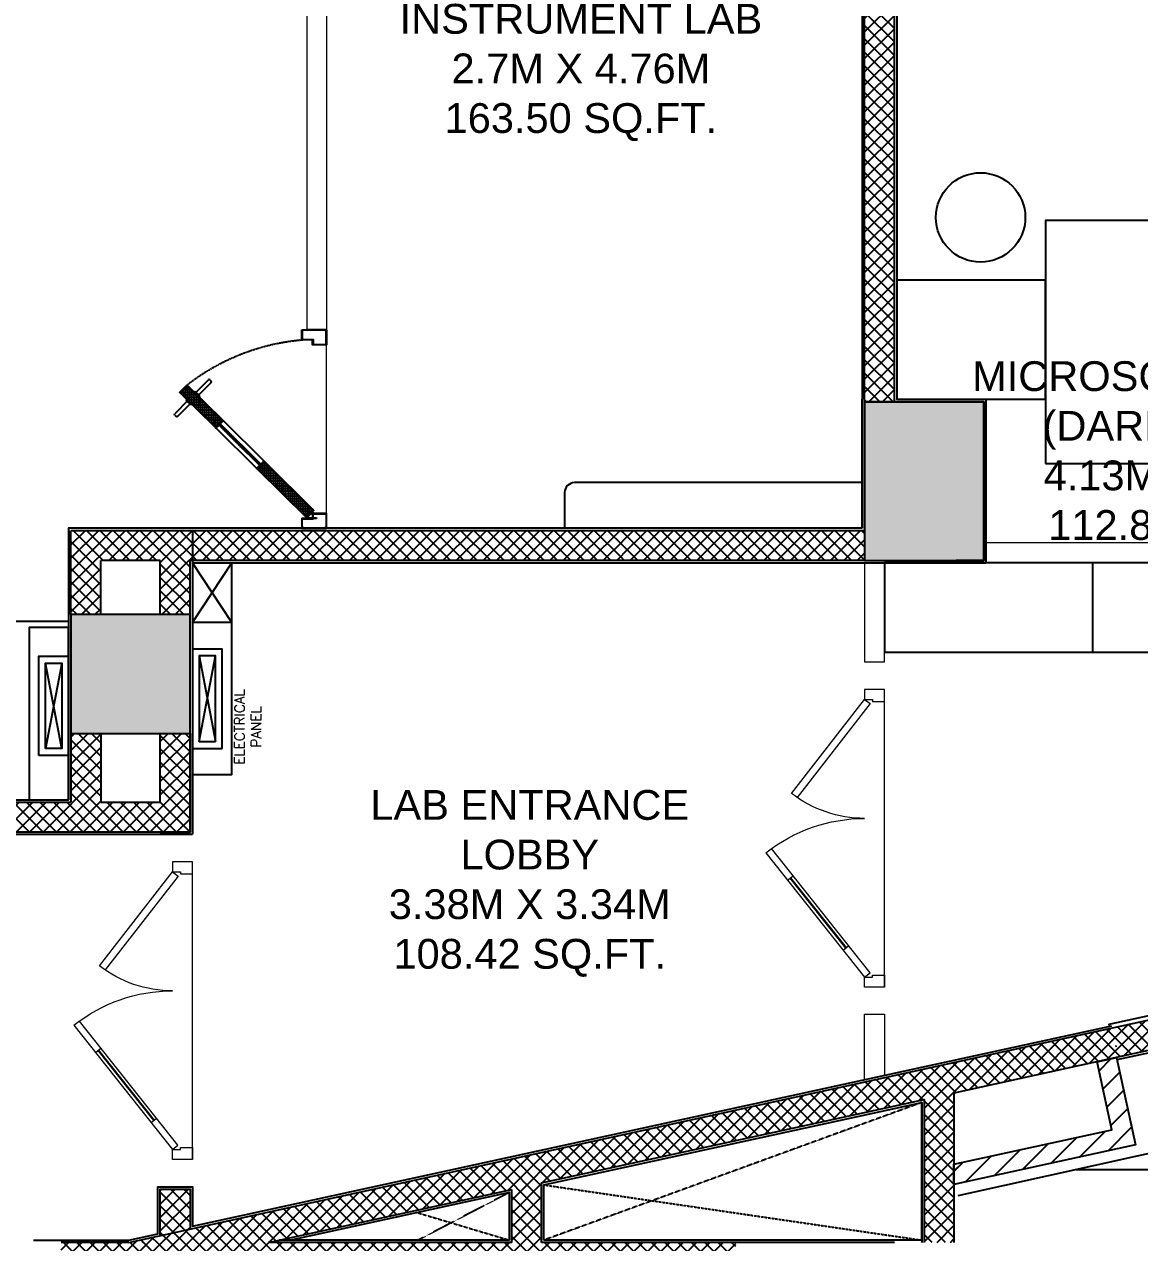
# Model space of a CAD drawing. Header units: millimetres. Extents: x -661525 to 498941, y 282148 to 1359693.
# Drawn here: x -237275 to -231654, y 607676 to 613815 of the extents above; entities that cross this region are included whole.
import ezdxf

# ---------------------------------------------------------------- set-up
doc = ezdxf.new("R2010")
doc.units = ezdxf.units.MM
doc.header["$LTSCALE"] = 2.5
doc.linetypes.add('HIDDEN', pattern=[0.375, 0.25, -0.125])
doc.layers.get('0').update_dxf_attribs({"linetype": 'CONTINUOUS'})
doc.layers.get('DEFPOINTS').update_dxf_attribs({"linetype": 'CONTINUOUS'})
for name, color, linetype in [('00', 5, 'CONTINUOUS'), ('A-ANNO-DIMS-100', 11, 'CONTINUOUS'), ('A-ANNO-TEXT', 7, 'CONTINUOUS'), ('A-COLS', 7, 'CONTINUOUS'), ('A-COLS-PATT', 252, 'CONTINUOUS'), ('A-DOOR-JAMB', 8, 'CONTINUOUS'), ('A-ELEV', 8, 'CONTINUOUS'), ('A-ELEV-MEDM', 34, 'CONTINUOUS'), ('A-ELEV-THIN', 8, 'CONTINUOUS'), ('A-FLOR-OPEN', 6, 'CONTINUOUS'), ('A-WALL', 8, 'CONTINUOUS'), ('A-WALL-1', 8, 'CONTINUOUS'), ('A-WALL-2', 8, 'CONTINUOUS'), ('A-WALL-PATT-125', 8, 'CONTINUOUS'), ('A-WALL-PATT-150', 8, 'CONTINUOUS'), ('A-WALL-PLAS', 8, 'CONTINUOUS'), ('DEMOLATION', 1, 'CONTINUOUS'), ('E-Panel', 5, 'CONTINUOUS'), ('I-ANNO-PATT-2.5', 5, 'CONTINUOUS'), ('I-FURN', 14, 'CONTINUOUS'), ('I-GLAZ', 9, 'CONTINUOUS')]:
    doc.layers.add(name, color=color, linetype=linetype)
doc.layers.add('DOORS', color=10, linetype='CONTINUOUS', lineweight=9)
doc.layers.add('partition', color=6, linetype='CONTINUOUS', lineweight=18)
doc.styles.add('ROMAND', font='ROMAND')
pattern_1 = [(45, (95585.91, -161090.75), (-33.6759605, 33.6759605), []), (135, (95585.91, -161090.75), (-33.6759605, -33.6759605), [])]

# ---------------------------------------------------------------- blocks, each defined once
blk = doc.blocks.new('900d')
at = {"layer": 'DOORS', "color": 8, "linetype": 'ByBlock'}
blk.add_line((-899.1, 0), (600.9, 0), dxfattribs=at)
at = {"layer": 'DOORS', "color": 84}
for p, q in [((-849.1, -100), (-827.4, -72.6)), ((-222.6, -597.5), (-849.1, -100)), ((-827.4, -72.6), (-201.4, -569.6)), ((529.4, -72.4), (56.4, -440.2)), ((77.2, -468.3), (550.9, -100)), ((550.9, -100), (529.4, -72.4)), ((-712.4, -208.6), (-690.6, -181.2)), ((-360, -488.4), (-338.2, -461))]:
    blk.add_line(p, q, dxfattribs=at)
at = {"layer": 'DOORS', "color": 4}
for p, q in [((-350.3, -476.3), (-702.7, -196.4)), ((-347.8, -473.1), (-700.3, -193.3))]:
    blk.add_line(p, q, dxfattribs=at)
at = {"layer": 'DOORS', "color": 84}
for points in [[(-839.1, 0), (-899.1, 0), (-899.1, -100), (-849.1, -100), (-849.1, -60), (-839.1, -60)], [(540.9, 0), (600.9, 0), (600.9, -100), (550.9, -100), (550.9, -60), (540.9, -60)]]:
    blk.add_lwpolyline(points, close=True, dxfattribs=at)
for centre, radius, start, end in [((-849.1, -100), 800, 321.54991, 0), ((550.9, -100), 600, 180, 217.87066)]:
    blk.add_arc(centre, radius, start, end, dxfattribs=at)
blk = doc.blocks.new('DOOR HANDLE IN PLAN')
at = {"color": 0, "ltscale": 25}
for p, q in [((62658.6, 114796), (62658.6, 114806)), ((62663.6, 114811), (62758.6, 114811)), ((62752.6, 114817), (62758.6, 114817)), ((62752.6, 114817), (62752.6, 114785)), ((62758.6, 114791), (62663.6, 114791)), ((62752.6, 114785), (62758.6, 114785))]:
    blk.add_line(p, q, dxfattribs=at)
for centre, start, end in [((62663.6, 114806), 90, 180), ((62663.6, 114796), 180, 270)]:
    blk.add_arc(centre, 5, start, end, dxfattribs=at)
blk = doc.blocks.new('door frame')
at = {"layer": 'A-DOOR-JAMB'}
blk.add_lwpolyline([(265482.3, 912565.9), (265492.3, 912565.9), (265492.3, 912563.9), (265484.3, 912563.9), (265484.3, 912517.9), (265539.3, 912517.9), (265539.3, 912492.9), (265605.3, 912492.9), (265605.3, 912563.9), (265597.3, 912563.9), (265597.3, 912565.9), (265607.3, 912565.9), (265607.3, 912490.9), (265537.3, 912490.9), (265537.3, 912515.9), (265482.3, 912515.9), (265482.3, 912565.9)], dxfattribs=at)
at = {"layer": 'DEFPOINTS'}
blk.add_lwpolyline([(265492.3, 912565.9), (265597.3, 912565.9)], dxfattribs=at)
blk = doc.blocks.new('1000')
at = {"layer": 'I-ANNO-PATT-2.5', "ltscale": 25}
h = blk.add_hatch(dxfattribs=at)
h.set_pattern_fill('ANSI33', color=256, scale=2.4, angle=224.6819, style=0)
h.set_pattern_definition([(89.6819001, (829792.488, 455483.73), (-12.69980348, 0.07050864), []), (89.6819001, (829798.874, 455490.044), (-12.69980348, 0.07050864), [6.34999961, -3.1749998])])
h.paths.add_polyline_path([(-330944.6, 670138), (-330980.2, 670173.2), (-330804.4, 670350.9), (-330768.9, 670315.8)])
h.paths.add_polyline_path([(-330768.9, 670315.8), (-330773.1, 670311.5), (-330808.6, 670346.7), (-330804.4, 670350.9)], flags=17)
at = {"layer": 'I-ANNO-PATT-2.5', "linetype": 'ByBlock'}
h = blk.add_hatch(dxfattribs=at)
h.set_pattern_fill('SACNCR', color=256, scale=1.2, angle=-45.3181, style=0)
h.set_pattern_definition([(179.68190014, (829792.4884, 455483.7295), (-0.0132203692, -2.381213153), []), (179.68190014, (829791.3044, 455484.9267), (-0.0132203692, -2.381213153), [0, -2.381249852])])
h.paths.add_polyline_path([(-330768.9, 670315.8), (-330773.1, 670311.5), (-330808.6, 670346.7), (-330804.4, 670350.9)])
h = blk.add_hatch(dxfattribs=at)
h.set_pattern_fill('SACNCR', color=256, scale=1.2, angle=-45.3181, style=0)
h.set_pattern_definition([(179.68190014, (829792.4896, 455483.7306), (-0.0132203692, -2.381213153), []), (179.68190014, (829791.3056, 455484.9278), (-0.0132203692, -2.381213153), [0, -2.381249852])])
h.paths.add_polyline_path([(-331189.7, 669958.4), (-331187.6, 669960.6), (-331189.7, 669962.7), (-331187.6, 669964.8), (-331172, 669949.3), (-331176.2, 669945.1)])
h.paths.add_polyline_path([(-331157, 669926.1), (-331154.9, 669928.2), (-331152.7, 669926.1), (-331150.6, 669928.2), (-331166.3, 669943.7), (-331170.5, 669939.4)])
h.paths.add_polyline_path([(-330978.8, 670171.8), (-330980.9, 670169.6), (-330983, 670171.7), (-330985.1, 670169.6), (-330969.5, 670154.1), (-330965.3, 670158.4)])
h.paths.add_polyline_path([(-330946.1, 670139.4), (-330948.2, 670137.3), (-330946, 670135.2), (-330948.1, 670133), (-330963.8, 670148.5), (-330959.6, 670152.8)])
at = {"layer": 'I-ANNO-PATT-2.5', "ltscale": 25}
h = blk.add_hatch(dxfattribs=at)
h.set_pattern_fill('ANSI35', color=252, scale=1.2, angle=179.6819, style=0)
h.set_pattern_definition([(44.68190014, (829792.4896, 455483.7306), (-4.465130013, 4.514987148), []), (44.68190014, (829796.9796, 455483.7057), (-4.465130013, 4.514987148), [7.937499506, -1.5874999, 0, -1.5874999])])
h.paths.add_polyline_path([(-331060.2, 670062.3), (-330966.3, 670157.3), (-330964.2, 670157.3), (-330960.6, 670153.8), (-330960.6, 670151.7), (-331169.4, 669940.5), (-331171.6, 669940.5), (-331175.1, 669944), (-331175.1, 669946.1)])
h = blk.add_hatch(dxfattribs=at)
h.set_pattern_fill('ANSI33', color=256, scale=2.4, angle=224.6819, style=0)
h.set_pattern_definition([(89.6819001, (829933.106, 455625.952), (-12.69980348, 0.07050864), []), (89.6819001, (829939.492, 455632.267), (-12.69980348, 0.07050864), [6.34999961, -3.1749998])])
h.paths.add_polyline_path([(-331399.9, 669677.6), (-331395.7, 669681.8), (-331431.2, 669717), (-331435.4, 669712.7)], flags=17)
h.paths.add_polyline_path([(-331435.4, 669712.7), (-331191.1, 669959.8), (-331155.6, 669924.7), (-331399.9, 669677.6)])
at = {"layer": 'I-ANNO-PATT-2.5', "linetype": 'ByBlock'}
h = blk.add_hatch(dxfattribs=at)
h.set_pattern_fill('SACNCR', color=256, scale=1.2, angle=-45.3181, style=0)
h.set_pattern_definition([(179.68190014, (829764.3618, 455448.177), (-0.0132203692, -2.381213153), []), (179.68190014, (829763.1779, 455449.3743), (-0.0132203692, -2.381213153), [0, -2.381249852])])
h.paths.add_polyline_path([(-331399.9, 669677.6), (-331395.7, 669681.8), (-331431.2, 669717), (-331435.4, 669712.7)])
at = {"layer": '00', "linetype": 'HIDDEN', "ltscale": 5}
blk.add_arc((-331640.4, 669639.9), 1103.1, 3.77074, 37.74186, dxfattribs=at)
at = {"layer": 'A-ELEV'}
for points in [[(-331191.8, 669960.5), (-330980.9, 670173.9)], [(-330943.9, 670137.3), (-331154.8, 669924)]]:
    blk.add_lwpolyline(points, dxfattribs=at)
at = {"layer": 'A-ELEV-MEDM'}
for points in [[(-330980.2, 670173.2), (-330980.9, 670173.9), (-330805.1, 670351.6), (-330804.4, 670350.9)], [(-330768.9, 670315.8), (-330773.1, 670311.5), (-330808.6, 670346.7), (-330804.4, 670350.9), (-330768.9, 670315.8)], [(-330768.9, 670315.8), (-330768.1, 670315.1), (-330943.9, 670137.3), (-330944.6, 670138)], [(-330978.8, 670171.8), (-330978.8, 670171.8), (-330980.9, 670169.6), (-330983, 670171.7), (-330985.1, 670169.6), (-330969.5, 670154.1), (-330965.3, 670158.4), (-330978.8, 670171.8)], [(-330946.1, 670139.4), (-330946.1, 670139.4), (-330948.2, 670137.3), (-330946, 670135.2), (-330948.1, 670133), (-330963.8, 670148.5), (-330959.6, 670152.8), (-330946.1, 670139.4)], [(-331435.4, 669712.7), (-331436.1, 669713.4), (-331191.8, 669960.5), (-331191.1, 669959.8)], [(-331435.4, 669712.7), (-331191.1, 669959.8), (-331155.6, 669924.7), (-331399.9, 669677.6), (-331435.4, 669712.7)], [(-331189.7, 669958.4), (-331189.7, 669958.4), (-331187.6, 669960.6), (-331189.7, 669962.7), (-331187.6, 669964.8), (-331172, 669949.3), (-331176.2, 669945.1), (-331189.7, 669958.4)], [(-331155.6, 669924.7), (-331154.8, 669924), (-331399.2, 669676.9), (-331399.9, 669677.6)], [(-331157, 669926.1), (-331157, 669926.1), (-331154.9, 669928.2), (-331152.7, 669926.1), (-331150.6, 669928.2), (-331166.3, 669943.7), (-331170.5, 669939.4), (-331157, 669926.1)], [(-331399.9, 669677.6), (-331395.7, 669681.8), (-331431.2, 669717), (-331435.4, 669712.7), (-331399.9, 669677.6)]]:
    blk.add_lwpolyline(points, dxfattribs=at)
blk.add_lwpolyline([(-330944.6, 670138), (-330980.2, 670173.2), (-330804.4, 670350.9), (-330768.9, 670315.8), (-330944.6, 670138)], close=True, dxfattribs=at)
at = {"layer": 'A-ELEV-THIN'}
for p, q in [((-331439.7, 669663.4), (-331439.7, 669712.4)), ((-331436.1, 669713.4), (-331437.7, 669714.4)), ((-331406.4, 669680.5), (-331437.2, 669711)), ((-331437.2, 669711), (-331437.2, 669663.4)), ((-331436.1, 669713.4), (-331404.7, 669682.3)), ((-331433.9, 669712.6), (-331433.9, 669712.6)), ((-331437.2, 669663.4), (-331439.7, 669663.4)), ((-331404.7, 669682.3), (-331406.4, 669680.5))]:
    blk.add_line(p, q, dxfattribs=at)
blk.add_arc((-331437.7, 669712.4), 2, 90, 180.0024, dxfattribs=at)
at = {"layer": 'DOORS', "color": 8, "linetype": 'ByBlock'}
blk.add_line((-331414.7, 669612.4), (-330564.7, 669612.4), dxfattribs=at)
at = {"layer": 'I-GLAZ', "ltscale": 25}
blk.add_lwpolyline([(-331060.2, 670062.3), (-330966.3, 670157.3), (-330964.2, 670157.3), (-330960.6, 670153.8), (-330960.6, 670151.7), (-331169.4, 669940.5), (-331171.6, 669940.5), (-331175.1, 669944), (-331175.1, 669946.1), (-331060.2, 670062.3)], dxfattribs=at)
at = {"layer": 'A-DOOR-JAMB', "xscale": -1, "rotation": 90.00000000001799}
blk.add_blockref('door frame', (581076.2, 935219.7), dxfattribs=at)
at = {"layer": 'A-DOOR-JAMB', "rotation": 269.999999999982}
blk.add_blockref('door frame', (-1243055.6, 935219.7), dxfattribs=at)
at = {"layer": 'A-ELEV', "extrusion": (0, 0, -1), "zscale": -0.999999937811624, "rotation": 224.6753694723712}
blk.add_blockref('DOOR HANDLE IN PLAN', (294764.8, 796063.9), dxfattribs=at)
at = {"layer": 'A-ELEV', "rotation": 135.3246305276467}
blk.add_blockref('DOOR HANDLE IN PLAN', (-205472.4, 707777.6), dxfattribs=at)

msp = doc.modelspace()

# ---------------------------------------------------------------- hatches: boundary and pattern name
at = {"layer": 'A-COLS-PATT'}
h = msp.add_hatch(color=256, dxfattribs=at)
h.dxf.hatch_style = 1
h.paths.add_polyline_path([(-232439.7, 611913.5), (-233039.7, 611913.5), (-233039.7, 611113.5), (-232439.7, 611113.5)])
h = msp.add_hatch(color=256, dxfattribs=at)
h.dxf.hatch_style = 1
h.paths.add_polyline_path([(-236439.7, 610841), (-237039.7, 610841), (-237039.7, 610241), (-236439.7, 610241)])
at = {"layer": 'A-WALL-PATT-125'}
h = msp.add_hatch(dxfattribs=at)
h.set_pattern_fill('ANSI31', color=256, scale=25, style=0)
h.set_pattern_definition([(45, (351486.09, -270099.024), (-56.126601, 56.126601), [])])
h.paths.add_polyline_path([(-232588.3, 607969.4), (-231674.8, 608168.7), (-231770.7, 608608.3), (-231868.4, 608587), (-231793.8, 608245.1), (-232589.7, 608071.5)])
h = msp.add_hatch(dxfattribs=at)
h.set_pattern_fill('ANSI31', color=256, scale=25, angle=360, style=0)
h.set_pattern_definition([(45, (351486.09, -270099.024), (-56.126601, 56.126601), [])])
h.paths.add_polyline_path([(-232589.7, 608071.5), (-231793.8, 608245.1), (-231868.4, 608587), (-231770.7, 608608.3), (-231674.8, 608168.7), (-232589.7, 607969.1)])
at = {"layer": 'A-WALL-PATT-150'}
h = msp.add_hatch(dxfattribs=at)
h.set_pattern_fill('ANSI37', color=254, scale=15, angle=360, style=0)
h.set_pattern_definition(pattern_1)
h.paths.add_polyline_path([(-232889.7, 619986.4), (-233039.7, 619986.4), (-233039.7, 611913.5), (-232889.7, 611913.5)])
h.paths.add_polyline_path([(-233039.7, 619986.4), (-232889.7, 619986.4), (-232889.7, 620775.4), (-233039.7, 620775.4)])
h = msp.add_hatch(dxfattribs=at)
h.set_pattern_fill('ANSI37', color=254, scale=15, angle=360, style=0)
h.set_pattern_definition(pattern_1)
h.paths.add_polyline_path([(-236889.7, 611263.5), (-237039.7, 611263.5), (-237039.7, 610841), (-236889.7, 610841), (-236889.7, 611113.5), (-236589.7, 611113.5), (-236589.7, 610841), (-236439.7, 610841), (-236439.7, 611113.5), (-234258.8, 611113.5), (-234258.8, 611263.5)])
h = msp.add_hatch(dxfattribs=at)
h.set_pattern_fill('ANSI37', color=254, scale=15, angle=360, style=0)
h.set_pattern_definition(pattern_1)
edge = h.paths.add_edge_path()
edge.add_line((-233039.7, 611113.5), (-234258.1, 611113.5))
edge.add_line((-234258.1, 611263.5), (-234258.1, 611113.5))
edge.add_line((-233039.7, 611263.5), (-234258.1, 611263.5))
h = msp.add_hatch(dxfattribs=at)
h.set_pattern_fill('ANSI37', color=254, scale=15, angle=360, style=0)
h.set_pattern_definition([(45, (-236439.734, 609744.8), (-33.676, 33.676), []), (135, (-236439.734, 609744.8), (-33.676, -33.676), [])])
h.paths.add_polyline_path([(-236439.7, 610241), (-236589.7, 610241), (-236589.7, 609894.8), (-236889.7, 609894.8), (-236889.7, 610241), (-237039.7, 610241), (-237039.7, 609894.8), (-237335.5, 609894.8), (-237335.5, 609744.8), (-236589.2, 609744.8), (-236439.7, 609744.8)])
h = msp.add_hatch(dxfattribs=at)
h.set_pattern_fill('ANSI37', color=254, scale=15, angle=360, style=0)
h.set_pattern_definition(pattern_1)
h.paths.add_polyline_path([(-234818.1, 607676.4), (-234668.1, 607676.4), (-234668.1, 607976.4), (-232739.7, 608397), (-232739.7, 607676.4), (-232589.7, 607676.4), (-232589.7, 608429.7), (-231473, 608673.5), (-231505, 608820), (-236747.4, 607676.4), (-236043.5, 607676.4), (-234818.1, 607943.7)])
h = msp.add_hatch(dxfattribs=at)
h.set_pattern_fill('ANSI37', color=254, scale=15, angle=360, style=0)
h.set_pattern_definition(pattern_1)
edge = h.paths.add_edge_path()
edge.add_line((-236589.7, 607710.8), (-236589.7, 607944.8))
edge.add_line((-236589.7, 607944.8), (-236439.7, 607944.8))
edge.add_line((-236439.7, 607944.8), (-236439.7, 607743.5))
h = msp.add_hatch(dxfattribs=at)
h.set_pattern_fill('ANSI37', color=254, scale=15, angle=360, style=0)
h.set_pattern_definition(pattern_1)
h.paths.add_polyline_path([(-233689.7, 607526.4), (-233689.7, 607676.4), (-237089.7, 607676.4), (-237089.7, 607526.4)])
at = {"layer": 'DEMOLATION'}
h = msp.add_hatch(dxfattribs=at)
h.set_pattern_fill('ANSI31', color=3, scale=5)
h.set_pattern_definition([(45, (-237975.168, 609285.338), (-11.22532, 11.22532), [])])
h.paths.add_polyline_path([(-231460.7, 608663.9), (-229995.5, 608982.1), (-230034.3, 609163.1), (-231499.9, 608843.4)])
edge = h.paths.add_edge_path()
edge.add_line((-245954.8, 609434.2), (-245311.3, 609489.2))
edge.add_line((-245311.3, 609489.2), (-245296.4, 609317.3))
edge.add_line((-245296.4, 609317.3), (-245939.9, 609261.7))
edge.add_line((-245939.9, 609261.7), (-245951.8, 609434.4))
h.paths.add_polyline_path([(-237347.5, 609906.8), (-237347.5, 609732.8), (-237347.4, 609732.8), (-237347.4, 609906.8)])

# ---------------------------------------------------------------- linework, layer by layer
at = {"layer": 'A-ANNO-DIMS-100'}
msp.add_lwpolyline([(-231973.4, 608044.1), (-230639.7, 608044.1), (-222180.3, 608044.1), (-222180.3, 622856.4), (-233539.7, 622856.4), (-233539.7, 621856.4), (-223184.7, 621856.4), (-223184.7, 609989.8), (-232569.7, 607912.1)], dxfattribs=at)
at = {"layer": 'A-COLS'}
for points in [[(-232439.7, 611913.5), (-233039.7, 611913.5), (-233039.7, 611113.5), (-232439.7, 611113.5)], [(-236439.7, 610841), (-237039.7, 610841), (-237039.7, 610241), (-236439.7, 610241)]]:
    msp.add_lwpolyline(points, close=True, dxfattribs=at)
at = {"layer": 'A-ELEV'}
for points in [[(-233039.7, 611276.5), (-233039.7, 611913.5), (-232439.7, 611913.5), (-232439.7, 611113.5), (-232577.7, 611113.5)], [(-231805.3, 608766.6), (-231807.4, 608776.4), (-229755.6, 609223.9), (-229753.5, 609214.1)]]:
    msp.add_lwpolyline(points, dxfattribs=at)
at = {"layer": 'A-FLOR-OPEN', "linetype": 'HIDDEN', "ltscale": 2}
for p, q in [((-232751.7, 608382.1), (-234656.1, 607688.4)), ((-234656.1, 607966.7), (-232751.7, 607688.4)), ((-234830.1, 607928.8), (-235290.2, 607688.4)), ((-235295.4, 607827.3), (-234830.1, 607688.4))]:
    msp.add_line(p, q, dxfattribs=at)
at = {"layer": 'A-WALL'}
for p, q in [((-236747.4, 607676.4), (-237089.7, 607676.4)), ((-234818.1, 607676.4), (-236043.5, 607676.4)), ((-232889.7, 607676.4), (-234668.1, 607676.4))]:
    msp.add_line(p, q, dxfattribs=at)
msp.add_lwpolyline([(-232589.7, 608071.5), (-231793.8, 608245.1), (-231868.4, 608587), (-231770.7, 608608.3), (-231674.8, 608168.7), (-232589.7, 607969.1)], close=True, dxfattribs=at)
at = {"layer": 'A-WALL-1'}
for points in [[(-236747.4, 607676.4), (-231505, 608820), (-231473, 608673.5), (-232589.7, 608429.7), (-232589.7, 607676.4)], [(-234668.1, 607976.4), (-232739.7, 608397), (-232739.7, 607676.4)], [(-234668.1, 607676.4), (-234668.1, 607976.4)], [(-236589.7, 607710.8), (-236589.7, 607944.8), (-236439.7, 607944.8), (-236439.7, 607743.5)], [(-236043.5, 607676.4), (-234818.1, 607943.7)], [(-234818.1, 607676.4), (-234818.1, 607943.7)]]:
    msp.add_lwpolyline(points, dxfattribs=at)
at = {"layer": 'A-WALL-2'}
for p, q in [((-233039.7, 611913.5), (-233039.7, 620775.4)), ((-232889.7, 611913.5), (-232889.7, 620775.4)), ((-237039.7, 610841), (-237039.7, 611263.5)), ((-234210.9, 611263.5), (-237039.7, 611263.5)), ((-237039.7, 610841), (-237039.7, 611263.5)), ((-236426.8, 611263.5), (-236426.8, 609734.8)), ((-233039.7, 611263.5), (-234258.1, 611263.5)), ((-236889.7, 610841), (-236889.7, 611113.5)), ((-236589.7, 611113.5), (-236889.7, 611113.5)), ((-236589.7, 610841), (-236589.7, 611113.5)), ((-234253.5, 611113.5), (-236439.7, 611113.5)), ((-236439.7, 610841), (-236439.7, 611113.5)), ((-233039.7, 611113.5), (-234258.1, 611113.5)), ((-236439.7, 609744.8), (-236589.7, 609744.8))]:
    msp.add_line(p, q, dxfattribs=at)
for points in [[(-233051.7, 611275.5), (-237051.7, 611275.5), (-237051.7, 609906.8)], [(-237039.7, 610242), (-237039.7, 609894.8)], [(-236889.7, 610242), (-236889.7, 609894.8)], [(-236889.7, 609894.8), (-236589.7, 609894.8), (-236589.7, 610241)], [(-236589.7, 609744.8), (-236439.7, 609744.8), (-236439.7, 610242)], [(-236439.7, 610242), (-236439.7, 609744.8)], [(-236589.2, 609744.8), (-237335.5, 609744.8), (-237335.5, 609894.8), (-237039.7, 609894.8)]]:
    msp.add_lwpolyline(points, dxfattribs=at)
at = {"layer": 'A-WALL-PLAS'}
for p, q in [((-233051.7, 620914.4), (-233051.7, 611925.5)), ((-236426.8, 611101.5), (-232429.2, 611101.5)), ((-236427.7, 609732.8), (-236601.7, 609732.8)), ((-231770.9, 608665.6), (-231776.8, 608664.3)), ((-231460.7, 608663.9), (-231768.2, 608596.9)), ((-232751.7, 607688.4), (-232751.7, 608382.1))]:
    msp.add_line(p, q, dxfattribs=at)
for points in [[(-232877.7, 620775.4), (-232877.7, 611925.5), (-232429.2, 611925.5), (-232429.2, 611101.5)], [(-233051.7, 611275.5), (-233051.7, 611925.5)], [(-237347.5, 609906.8), (-237051.7, 609906.8)], [(-236601.5, 609732.8), (-237347.5, 609732.8)], [(-233051.7, 608494.7), (-231793.5, 608769.2)], [(-237227.7, 607688.4), (-236748.6, 607688.4), (-236601.7, 607720.4), (-236601.7, 607956.8), (-236427.7, 607956.8), (-236427.7, 607758.4), (-233051.7, 608494.7)], [(-234656.1, 607688.4), (-234656.1, 607966.7), (-232751.7, 608382.1), (-232751.7, 607676.4)], [(-234830.1, 607688.4), (-234830.1, 607928.8), (-235932.2, 607688.4)], [(-234830.1, 607688.4), (-235988.5, 607688.4)], [(-232751.7, 607688.4), (-234656.1, 607688.4)]]:
    msp.add_lwpolyline(points, dxfattribs=at)
at = {"layer": 'E-Panel'}
for points in [[(-236277.2, 610166.6), (-236277.2, 610666.6), (-236427.2, 610666.6), (-236427.2, 610166.6)], [(-236277.2, 610166.6), (-236277.2, 610666.6), (-236427.2, 610666.6), (-236427.2, 610166.6)], [(-237201.7, 610130.9), (-237201.7, 610630.9), (-237051.7, 610630.9), (-237051.7, 610130.9)], [(-237201.7, 610130.9), (-237201.7, 610630.9), (-237051.7, 610630.9), (-237051.7, 610130.9)], [(-237167.3, 610165.3), (-237167.3, 610596.5), (-237086.2, 610596.5), (-237086.2, 610165.3)], [(-237167.3, 610165.3), (-237167.3, 610596.5), (-237086.2, 610596.5), (-237086.2, 610165.3)], [(-236311.6, 610201.1), (-236311.6, 610632.2), (-236392.8, 610632.2), (-236392.8, 610201.1)], [(-236311.6, 610201.1), (-236311.6, 610632.2), (-236392.8, 610632.2), (-236392.8, 610201.1)]]:
    msp.add_lwpolyline(points, close=True, dxfattribs=at)
for points in [[(-237086.2, 610165.3), (-237167.3, 610596.5), (-237086.2, 610596.5), (-237167.3, 610165.3)], [(-237086.2, 610165.3), (-237167.3, 610596.5), (-237086.2, 610596.5), (-237167.3, 610165.3)], [(-236392.8, 610201.1), (-236311.6, 610632.2), (-236392.8, 610632.2), (-236311.6, 610201.1)], [(-236392.8, 610201.1), (-236311.6, 610632.2), (-236392.8, 610632.2), (-236311.6, 610201.1)]]:
    msp.add_lwpolyline(points, dxfattribs=at)
at = {"layer": 'I-FURN'}
for p, q in [((-234551.7, 611455.5), (-234551.7, 611275.5)), ((-233051.7, 611505.5), (-234501.7, 611505.5)), ((-236426.8, 610801.5), (-236229, 611101.5)), ((-236229, 610801.5), (-236426.8, 611101.5)), ((-236229, 610801.5), (-236229, 611101.5)), ((-231889.9, 610651.5), (-231889.9, 611101.5)), ((-242110.4, 610806.8), (-237051.7, 610806.8))]:
    msp.add_line(p, q, dxfattribs=at)
for points in [[(-232127.7, 611601.5), (-230277.7, 611601.5), (-230277.7, 612826.5), (-232127.7, 612826.5)], [(-232127.7, 611925.5), (-232127.7, 612525.5), (-232877.7, 612525.5), (-232877.7, 611925.5)], [(-230840.1, 611101.5), (-232939.7, 611101.5), (-232939.7, 610651.5), (-230840.1, 610651.5)], [(-237051.7, 610775.5), (-237249.7, 610775.5), (-237249.9, 609906.8), (-237051.7, 609906.8)], [(-236426.8, 610034.8), (-236229, 610034.8), (-236229, 610801.5), (-236426.8, 610801.5)]]:
    msp.add_lwpolyline(points, close=True, dxfattribs=at)
at = {"layer": 'I-FURN', "color": 8}
msp.add_circle((-232455.3, 612842.1), 225, dxfattribs=at)
at = {"layer": 'I-FURN'}
msp.add_arc((-234501.7, 611455.5), 50, 90, 180, dxfattribs=at)
at = {"layer": 'partition'}
for p, q in [((-235851.7, 616902.4), (-235851.7, 612276.5)), ((-235751.7, 616902.4), (-235751.7, 612276.5)), ((-235751.7, 612276.5), (-235851.7, 612276.5)), ((-228627.7, 611202.5), (-232429.2, 611202.5)), ((-233039.7, 611102.5), (-233039.7, 610602.5)), ((-232939.7, 610602.5), (-232939.7, 611102.5)), ((-228627.7, 611102.5), (-232429.2, 611102.5)), ((-233039.7, 610602.5), (-232939.7, 610602.5)), ((-233039.7, 608498.4), (-233039.7, 608826.5)), ((-233039.7, 608826.5), (-232939.7, 608826.5)), ((-232939.7, 608826.5), (-232939.7, 608520.2))]:
    msp.add_line(p, q, dxfattribs=at)

# ---------------------------------------------------------------- block references
at = {"layer": 'DOORS', "rotation": 90.00000000000001}
msp.add_blockref('1000', (433860.7, 942765.2), dxfattribs=at)
at = {"layer": 'DOORS', "xscale": -1}
for p, rotation in [((-232939.7, 609862.6), 270.0000000000214), ((-236427.7, 608993.9), 270)]:
    msp.add_blockref('900d', p, dxfattribs=dict(at, rotation=rotation))

# ---------------------------------------------------------------- texts
at = {"layer": 'A-ANNO-TEXT', "color": 0, "ltscale": 0.5, "width": 4767.61, "attachment_point": 6, "style": 'ROMAND'}
for s, insert, char_height in [('\\A1;\\pxqc;{\\f@Arial Unicode MS|b0|i0|c0|p34;\\C256;INSTRUMENT LAB\\P2.7M X 4.76M\\P163.50 SQ.FT.\\Fromand|c0;\\C6; }', (-232085.8, 613572.3), 150), ('\\A1;\\pxqc;{\\f@Arial Unicode MS|b0|i0|c0|p34;\\H0.6x;\\C256;MICROSCOPE ROOM\\P(DARK ROOM)\\P4.13M X 2.61M\\P112.88 SQ.FT.\\Fromand|c0;\\H1.6666x;\\C6; }', (-229043.4, 611646.6), 250), ('\\A1;\\pxqc;{\\f@Arial Unicode MS|b0|i0|c0|p34;\\H0.6x;\\C256;LAB ENTRANCE \\PLOBBY\\P3.38M X 3.34M\\P108.42 SQ.FT.\\Fromand|c0;\\H1.6667x;\\C6; }', (-232343.6, 609485.8), 250)]:
    msp.add_mtext(s, dxfattribs=dict(at, insert=insert, char_height=char_height))
at = {"layer": 'A-ANNO-TEXT', "color": 0, "ltscale": 0.5, "insert": (-236148.3, 610728.8), "char_height": 50, "width": 907.478, "attachment_point": 6, "rotation": 90, "style": 'ROMAND'}
msp.add_mtext('\\A1;\\pxqc;{\\C6;ELECTRICAL \\PPANEL}', dxfattribs=at)

doc.saveas('drawing.dxf')
